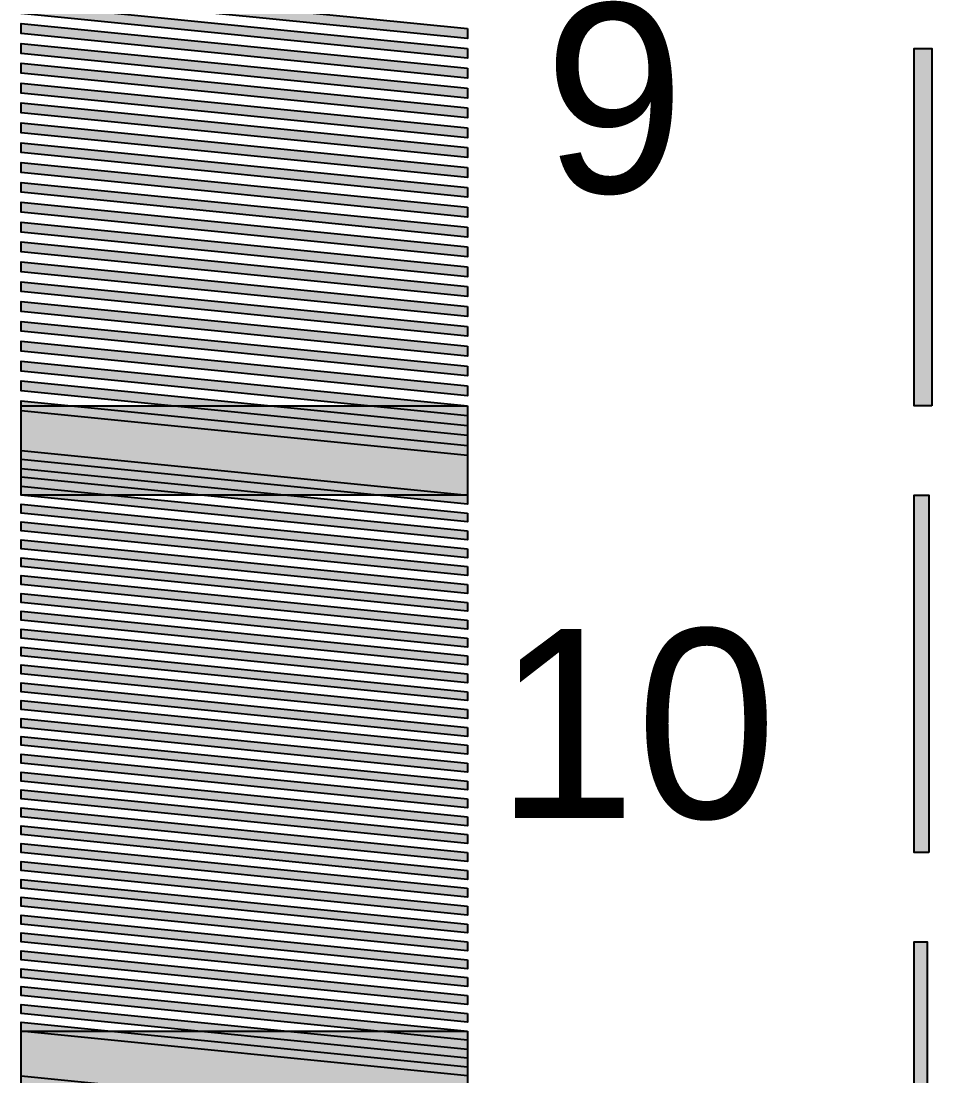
# Model space of a CAD drawing. Header units: millimetres. Extents: x 0 to 297, y 0 to 210.
# Drawn here: x 193.94 to 211.79, y 92.75 to 113.41 of the extents above; entities that cross this region are included whole.
import ezdxf

# ---------------------------------------------------------------- set-up
doc = ezdxf.new("R2010")
doc.units = ezdxf.units.MM
for name, color, linetype in [('CENTER', 7, 'Continuous'), ('LABELS', 7, 'Continuous'), ('PERIPHERY', 7, 'Continuous')]:
    doc.layers.add(name, color=color, linetype=linetype)

msp = doc.modelspace()

# ---------------------------------------------------------------- hatches: boundary and pattern name
at = {"layer": 'CENTER', "true_color": 0x000000}
h = msp.add_hatch(color=7, dxfattribs=at)
h.dxf.hatch_style = 1
h.paths.add_polyline_path([(211.792, 105.875), (211.442, 105.875), (211.442, 112.875), (211.792, 112.875), (211.792, 105.875)])
h = msp.add_hatch(color=7, dxfattribs=at)
h.dxf.hatch_style = 1
h.paths.add_polyline_path([(211.731, 97.125), (211.442, 97.125), (211.442, 104.125), (211.731, 104.125), (211.731, 97.125)])
h = msp.add_hatch(color=7, dxfattribs=at)
h.dxf.hatch_style = 1
h.paths.add_polyline_path([(211.696, 88.375), (211.442, 88.375), (211.442, 95.375), (211.696, 95.375), (211.696, 88.375)])
at = {"layer": 'PERIPHERY', "true_color": 0x000000}
h = msp.add_hatch(color=7, dxfattribs=at)
h.dxf.hatch_style = 1
h.paths.add_polyline_path([(202.692, 113.264), (202.692, 113.07), (193.942, 113.945), (193.942, 114.139), (202.692, 113.264)])
h = msp.add_hatch(color=7, dxfattribs=at)
h.dxf.hatch_style = 1
h.paths.add_polyline_path([(202.692, 112.875), (202.692, 112.681), (193.942, 113.556), (193.942, 113.75), (202.692, 112.875)])
h = msp.add_hatch(color=7, dxfattribs=at)
h.dxf.hatch_style = 1
h.paths.add_polyline_path([(202.692, 112.486), (202.692, 112.292), (193.942, 113.167), (193.942, 113.361), (202.692, 112.486)])
h = msp.add_hatch(color=7, dxfattribs=at)
h.dxf.hatch_style = 1
h.paths.add_polyline_path([(202.692, 112.097), (202.692, 111.903), (193.942, 112.778), (193.942, 112.972), (202.692, 112.097)])
h = msp.add_hatch(color=7, dxfattribs=at)
h.dxf.hatch_style = 1
h.paths.add_polyline_path([(202.692, 111.709), (202.692, 111.514), (193.942, 112.389), (193.942, 112.584), (202.692, 111.709)])
h = msp.add_hatch(color=7, dxfattribs=at)
h.dxf.hatch_style = 1
h.paths.add_polyline_path([(202.692, 111.32), (202.692, 111.125), (193.942, 112), (193.942, 112.195), (202.692, 111.32)])
h = msp.add_hatch(color=7, dxfattribs=at)
h.dxf.hatch_style = 1
h.paths.add_polyline_path([(202.692, 110.931), (202.692, 110.737), (193.942, 111.611), (193.942, 111.806), (202.692, 110.931)])
h = msp.add_hatch(color=7, dxfattribs=at)
h.dxf.hatch_style = 1
h.paths.add_polyline_path([(202.692, 110.542), (202.692, 110.348), (193.942, 111.222), (193.942, 111.417), (202.692, 110.542)])
h = msp.add_hatch(color=7, dxfattribs=at)
h.dxf.hatch_style = 1
h.paths.add_polyline_path([(202.692, 110.153), (202.692, 109.959), (193.942, 110.834), (193.942, 111.028), (202.692, 110.153)])
h = msp.add_hatch(color=7, dxfattribs=at)
h.dxf.hatch_style = 1
h.paths.add_polyline_path([(202.692, 109.764), (202.692, 109.57), (193.942, 110.445), (193.942, 110.64), (202.692, 109.764)])
h = msp.add_hatch(color=7, dxfattribs=at)
h.dxf.hatch_style = 1
h.paths.add_polyline_path([(202.692, 109.376), (202.692, 109.181), (193.942, 110.056), (193.942, 110.251), (202.692, 109.376)])
h = msp.add_hatch(color=7, dxfattribs=at)
h.dxf.hatch_style = 1
h.paths.add_polyline_path([(202.692, 108.987), (202.692, 108.792), (193.942, 109.667), (193.942, 109.862), (202.692, 108.987)])
h = msp.add_hatch(color=7, dxfattribs=at)
h.dxf.hatch_style = 1
h.paths.add_polyline_path([(202.692, 108.598), (202.692, 108.404), (193.942, 109.278), (193.942, 109.473), (202.692, 108.598)])
h = msp.add_hatch(color=7, dxfattribs=at)
h.dxf.hatch_style = 1
h.paths.add_polyline_path([(202.692, 108.209), (202.692, 108.015), (193.942, 108.889), (193.942, 109.084), (202.692, 108.209)])
h = msp.add_hatch(color=7, dxfattribs=at)
h.dxf.hatch_style = 1
h.paths.add_polyline_path([(202.692, 107.82), (202.692, 107.626), (193.942, 108.5), (193.942, 108.695), (202.692, 107.82)])
h = msp.add_hatch(color=7, dxfattribs=at)
h.dxf.hatch_style = 1
h.paths.add_polyline_path([(202.692, 107.431), (202.692, 107.237), (193.942, 108.112), (193.942, 108.306), (202.692, 107.431)])
h = msp.add_hatch(color=7, dxfattribs=at)
h.dxf.hatch_style = 1
h.paths.add_polyline_path([(202.692, 107.042), (202.692, 106.848), (193.942, 107.723), (193.942, 107.917), (202.692, 107.042)])
h = msp.add_hatch(color=7, dxfattribs=at)
h.dxf.hatch_style = 1
h.paths.add_polyline_path([(202.692, 106.654), (202.692, 106.459), (193.942, 107.334), (193.942, 107.529), (202.692, 106.654)])
h = msp.add_hatch(color=7, dxfattribs=at)
h.dxf.hatch_style = 1
h.paths.add_polyline_path([(202.692, 106.265), (202.692, 106.07), (193.942, 106.945), (193.942, 107.14), (202.692, 106.265)])
h = msp.add_hatch(color=7, dxfattribs=at)
h.dxf.hatch_style = 1
h.paths.add_polyline_path([(202.692, 105.876), (202.692, 105.681), (193.942, 106.556), (193.942, 106.751), (202.692, 105.876)])
h = msp.add_hatch(color=7, dxfattribs=at)
h.dxf.hatch_style = 1
h.paths.add_polyline_path([(202.692, 105.487), (202.692, 105.292), (193.942, 106.167), (193.942, 106.362), (202.692, 105.487)])
h = msp.add_hatch(color=7, dxfattribs=at)
h.dxf.hatch_style = 1
h.paths.add_polyline_path([(202.692, 105.098), (202.692, 104.904), (193.942, 105.779), (193.942, 105.973), (202.692, 105.098)])
h = msp.add_hatch(color=7, dxfattribs=at)
h.dxf.hatch_style = 1
h.paths.add_polyline_path([(202.692, 105.875), (202.692, 104.125), (193.942, 104.125), (193.942, 105.875), (202.692, 105.875)])
h = msp.add_hatch(color=7, dxfattribs=at)
h.dxf.hatch_style = 1
h.paths.add_polyline_path([(202.692, 104.125), (202.692, 103.95), (193.942, 104.825), (193.942, 105), (202.692, 104.125)])
h = msp.add_hatch(color=7, dxfattribs=at)
h.dxf.hatch_style = 1
h.paths.add_polyline_path([(202.692, 103.775), (202.692, 103.6), (193.942, 104.475), (193.942, 104.65), (202.692, 103.775)])
h = msp.add_hatch(color=7, dxfattribs=at)
h.dxf.hatch_style = 1
h.paths.add_polyline_path([(202.692, 103.424), (202.692, 103.25), (193.942, 104.125), (193.942, 104.3), (202.692, 103.424)])
h = msp.add_hatch(color=7, dxfattribs=at)
h.dxf.hatch_style = 1
h.paths.add_polyline_path([(202.692, 103.074), (202.692, 102.9), (193.942, 103.775), (193.942, 103.95), (202.692, 103.074)])
h = msp.add_hatch(color=7, dxfattribs=at)
h.dxf.hatch_style = 1
h.paths.add_polyline_path([(202.692, 102.725), (202.692, 102.55), (193.942, 103.424), (193.942, 103.6), (202.692, 102.725)])
h = msp.add_hatch(color=7, dxfattribs=at)
h.dxf.hatch_style = 1
h.paths.add_polyline_path([(202.692, 102.375), (202.692, 102.2), (193.942, 103.074), (193.942, 103.249), (202.692, 102.375)])
h = msp.add_hatch(color=7, dxfattribs=at)
h.dxf.hatch_style = 1
h.paths.add_polyline_path([(202.692, 102.025), (202.692, 101.85), (193.942, 102.725), (193.942, 102.9), (202.692, 102.025)])
h = msp.add_hatch(color=7, dxfattribs=at)
h.dxf.hatch_style = 1
h.paths.add_polyline_path([(202.692, 101.675), (202.692, 101.5), (193.942, 102.375), (193.942, 102.55), (202.692, 101.675)])
h = msp.add_hatch(color=7, dxfattribs=at)
h.dxf.hatch_style = 1
h.paths.add_polyline_path([(202.692, 101.325), (202.692, 101.15), (193.942, 102.025), (193.942, 102.2), (202.692, 101.325)])
h = msp.add_hatch(color=7, dxfattribs=at)
h.dxf.hatch_style = 1
h.paths.add_polyline_path([(202.692, 100.975), (202.692, 100.8), (193.942, 101.675), (193.942, 101.85), (202.692, 100.975)])
h = msp.add_hatch(color=7, dxfattribs=at)
h.dxf.hatch_style = 1
h.paths.add_polyline_path([(202.692, 100.625), (202.692, 100.45), (193.942, 101.325), (193.942, 101.5), (202.692, 100.625)])
h = msp.add_hatch(color=7, dxfattribs=at)
h.dxf.hatch_style = 1
h.paths.add_polyline_path([(202.692, 100.275), (202.692, 100.1), (193.942, 100.975), (193.942, 101.15), (202.692, 100.275)])
h = msp.add_hatch(color=7, dxfattribs=at)
h.dxf.hatch_style = 1
h.paths.add_polyline_path([(202.692, 99.925), (202.692, 99.75), (193.942, 100.625), (193.942, 100.8), (202.692, 99.925)])
h = msp.add_hatch(color=7, dxfattribs=at)
h.dxf.hatch_style = 1
h.paths.add_polyline_path([(202.692, 99.575), (202.692, 99.4), (193.942, 100.275), (193.942, 100.45), (202.692, 99.575)])
h = msp.add_hatch(color=7, dxfattribs=at)
h.dxf.hatch_style = 1
h.paths.add_polyline_path([(202.692, 99.225), (202.692, 99.05), (193.942, 99.925), (193.942, 100.1), (202.692, 99.225)])
h = msp.add_hatch(color=7, dxfattribs=at)
h.dxf.hatch_style = 1
h.paths.add_polyline_path([(202.692, 98.875), (202.692, 98.7), (193.942, 99.575), (193.942, 99.75), (202.692, 98.875)])
h = msp.add_hatch(color=7, dxfattribs=at)
h.dxf.hatch_style = 1
h.paths.add_polyline_path([(202.692, 98.525), (202.692, 98.35), (193.942, 99.225), (193.942, 99.4), (202.692, 98.525)])
h = msp.add_hatch(color=7, dxfattribs=at)
h.dxf.hatch_style = 1
h.paths.add_polyline_path([(202.692, 98.175), (202.692, 98), (193.942, 98.875), (193.942, 99.05), (202.692, 98.175)])
h = msp.add_hatch(color=7, dxfattribs=at)
h.dxf.hatch_style = 1
h.paths.add_polyline_path([(202.692, 97.825), (202.692, 97.65), (193.942, 98.525), (193.942, 98.7), (202.692, 97.825)])
h = msp.add_hatch(color=7, dxfattribs=at)
h.dxf.hatch_style = 1
h.paths.add_polyline_path([(202.692, 97.475), (202.692, 97.3), (193.942, 98.175), (193.942, 98.35), (202.692, 97.475)])
h = msp.add_hatch(color=7, dxfattribs=at)
h.dxf.hatch_style = 1
h.paths.add_polyline_path([(202.692, 97.125), (202.692, 96.95), (193.942, 97.825), (193.942, 98), (202.692, 97.125)])
h = msp.add_hatch(color=7, dxfattribs=at)
h.dxf.hatch_style = 1
h.paths.add_polyline_path([(202.692, 96.775), (202.692, 96.6), (193.942, 97.475), (193.942, 97.65), (202.692, 96.775)])
h = msp.add_hatch(color=7, dxfattribs=at)
h.dxf.hatch_style = 1
h.paths.add_polyline_path([(202.692, 96.425), (202.692, 96.25), (193.942, 97.125), (193.942, 97.3), (202.692, 96.425)])
h = msp.add_hatch(color=7, dxfattribs=at)
h.dxf.hatch_style = 1
h.paths.add_polyline_path([(202.692, 96.075), (202.692, 95.9), (193.942, 96.775), (193.942, 96.95), (202.692, 96.075)])
h = msp.add_hatch(color=7, dxfattribs=at)
h.dxf.hatch_style = 1
h.paths.add_polyline_path([(202.692, 95.725), (202.692, 95.55), (193.942, 96.425), (193.942, 96.6), (202.692, 95.725)])
h = msp.add_hatch(color=7, dxfattribs=at)
h.dxf.hatch_style = 1
h.paths.add_polyline_path([(202.692, 95.375), (202.692, 95.2), (193.942, 96.075), (193.942, 96.25), (202.692, 95.375)])
h = msp.add_hatch(color=7, dxfattribs=at)
h.dxf.hatch_style = 1
h.paths.add_polyline_path([(202.692, 95.025), (202.692, 94.85), (193.942, 95.725), (193.942, 95.9), (202.692, 95.025)])
h = msp.add_hatch(color=7, dxfattribs=at)
h.dxf.hatch_style = 1
h.paths.add_polyline_path([(202.692, 94.675), (202.692, 94.5), (193.942, 95.375), (193.942, 95.55), (202.692, 94.675)])
h = msp.add_hatch(color=7, dxfattribs=at)
h.dxf.hatch_style = 1
h.paths.add_polyline_path([(202.692, 94.325), (202.692, 94.15), (193.942, 95.025), (193.942, 95.2), (202.692, 94.325)])
h = msp.add_hatch(color=7, dxfattribs=at)
h.dxf.hatch_style = 1
h.paths.add_polyline_path([(202.692, 93.975), (202.692, 93.8), (193.942, 94.675), (193.942, 94.85), (202.692, 93.975)])
h = msp.add_hatch(color=7, dxfattribs=at)
h.dxf.hatch_style = 1
h.paths.add_polyline_path([(202.692, 93.625), (202.692, 93.45), (193.942, 94.325), (193.942, 94.5), (202.692, 93.625)])
h = msp.add_hatch(color=7, dxfattribs=at)
h.dxf.hatch_style = 1
h.paths.add_polyline_path([(202.692, 93.275), (202.692, 93.1), (193.942, 93.975), (193.942, 94.15), (202.692, 93.275)])
h = msp.add_hatch(color=7, dxfattribs=at)
h.dxf.hatch_style = 1
h.paths.add_polyline_path([(202.692, 92.925), (202.692, 92.75), (193.942, 93.625), (193.942, 93.8), (202.692, 92.925)])
h = msp.add_hatch(color=7, dxfattribs=at)
h.dxf.hatch_style = 1
h.paths.add_polyline_path([(202.692, 93.625), (202.692, 91.875), (193.942, 91.875), (193.942, 93.625), (202.692, 93.625)])
h = msp.add_hatch(color=7, dxfattribs=at)
h.dxf.hatch_style = 1
h.paths.add_polyline_path([(202.692, 91.875), (202.692, 91.656), (193.942, 92.531), (193.942, 92.75), (202.692, 91.875)])

# ---------------------------------------------------------------- linework, layer by layer
at = {"layer": 'CENTER', "color": 250}
for points in [[(211.792, 105.875), (211.442, 105.875), (211.442, 112.875), (211.792, 112.875), (211.792, 105.875)], [(211.731, 97.125), (211.442, 97.125), (211.442, 104.125), (211.731, 104.125), (211.731, 97.125)], [(211.696, 88.375), (211.442, 88.375), (211.442, 95.375), (211.696, 95.375), (211.696, 88.375)]]:
    msp.add_lwpolyline(points, close=True, dxfattribs=at)
at = {"layer": 'CENTER', "color": 250, "true_color": 0x000000}
for points in [[(211.792, 105.875), (211.792, 112.875), (211.442, 112.875)], [(211.442, 112.875), (211.442, 105.875), (211.792, 105.875)], [(211.731, 97.125), (211.731, 104.125), (211.442, 104.125)], [(211.442, 104.125), (211.442, 97.125), (211.731, 97.125)], [(211.696, 88.375), (211.696, 95.375), (211.442, 95.375)], [(211.442, 95.375), (211.442, 88.375), (211.696, 88.375)]]:
    msp.add_solid(points, dxfattribs=at)
at = {"layer": 'PERIPHERY', "color": 250}
for points in [[(202.692, 113.264), (202.692, 113.07), (193.942, 113.945), (193.942, 114.139), (202.692, 113.264)], [(202.692, 112.875), (202.692, 112.681), (193.942, 113.556), (193.942, 113.75), (202.692, 112.875)], [(202.692, 112.486), (202.692, 112.292), (193.942, 113.167), (193.942, 113.361), (202.692, 112.486)], [(202.692, 112.097), (202.692, 111.903), (193.942, 112.778), (193.942, 112.972), (202.692, 112.097)], [(202.692, 111.709), (202.692, 111.514), (193.942, 112.389), (193.942, 112.584), (202.692, 111.709)], [(202.692, 111.32), (202.692, 111.125), (193.942, 112), (193.942, 112.195), (202.692, 111.32)], [(202.692, 110.931), (202.692, 110.737), (193.942, 111.611), (193.942, 111.806), (202.692, 110.931)], [(202.692, 110.542), (202.692, 110.348), (193.942, 111.222), (193.942, 111.417), (202.692, 110.542)], [(202.692, 110.153), (202.692, 109.959), (193.942, 110.834), (193.942, 111.028), (202.692, 110.153)], [(202.692, 109.764), (202.692, 109.57), (193.942, 110.445), (193.942, 110.64), (202.692, 109.764)], [(202.692, 109.376), (202.692, 109.181), (193.942, 110.056), (193.942, 110.251), (202.692, 109.376)], [(202.692, 108.987), (202.692, 108.792), (193.942, 109.667), (193.942, 109.862), (202.692, 108.987)], [(202.692, 108.598), (202.692, 108.404), (193.942, 109.278), (193.942, 109.473), (202.692, 108.598)], [(202.692, 108.209), (202.692, 108.015), (193.942, 108.889), (193.942, 109.084), (202.692, 108.209)], [(202.692, 107.82), (202.692, 107.626), (193.942, 108.5), (193.942, 108.695), (202.692, 107.82)], [(202.692, 107.431), (202.692, 107.237), (193.942, 108.112), (193.942, 108.306), (202.692, 107.431)], [(202.692, 107.042), (202.692, 106.848), (193.942, 107.723), (193.942, 107.917), (202.692, 107.042)], [(202.692, 106.654), (202.692, 106.459), (193.942, 107.334), (193.942, 107.529), (202.692, 106.654)], [(202.692, 106.265), (202.692, 106.07), (193.942, 106.945), (193.942, 107.14), (202.692, 106.265)], [(202.692, 105.876), (202.692, 105.681), (193.942, 106.556), (193.942, 106.751), (202.692, 105.876)], [(202.692, 105.487), (202.692, 105.292), (193.942, 106.167), (193.942, 106.362), (202.692, 105.487)], [(202.692, 105.098), (202.692, 104.904), (193.942, 105.779), (193.942, 105.973), (202.692, 105.098)], [(202.692, 105.875), (202.692, 104.125), (193.942, 104.125), (193.942, 105.875), (202.692, 105.875)], [(202.692, 104.125), (202.692, 103.95), (193.942, 104.825), (193.942, 105), (202.692, 104.125)], [(202.692, 103.775), (202.692, 103.6), (193.942, 104.475), (193.942, 104.65), (202.692, 103.775)], [(202.692, 103.424), (202.692, 103.25), (193.942, 104.125), (193.942, 104.3), (202.692, 103.424)], [(202.692, 103.074), (202.692, 102.9), (193.942, 103.775), (193.942, 103.95), (202.692, 103.074)], [(202.692, 102.725), (202.692, 102.55), (193.942, 103.424), (193.942, 103.6), (202.692, 102.725)], [(202.692, 102.375), (202.692, 102.2), (193.942, 103.074), (193.942, 103.249), (202.692, 102.375)], [(202.692, 102.025), (202.692, 101.85), (193.942, 102.725), (193.942, 102.9), (202.692, 102.025)], [(202.692, 101.675), (202.692, 101.5), (193.942, 102.375), (193.942, 102.55), (202.692, 101.675)], [(202.692, 101.325), (202.692, 101.15), (193.942, 102.025), (193.942, 102.2), (202.692, 101.325)], [(202.692, 100.975), (202.692, 100.8), (193.942, 101.675), (193.942, 101.85), (202.692, 100.975)], [(202.692, 100.625), (202.692, 100.45), (193.942, 101.325), (193.942, 101.5), (202.692, 100.625)], [(202.692, 100.275), (202.692, 100.1), (193.942, 100.975), (193.942, 101.15), (202.692, 100.275)], [(202.692, 99.925), (202.692, 99.75), (193.942, 100.625), (193.942, 100.8), (202.692, 99.925)], [(202.692, 99.575), (202.692, 99.4), (193.942, 100.275), (193.942, 100.45), (202.692, 99.575)], [(202.692, 99.225), (202.692, 99.05), (193.942, 99.925), (193.942, 100.1), (202.692, 99.225)], [(202.692, 98.875), (202.692, 98.7), (193.942, 99.575), (193.942, 99.75), (202.692, 98.875)], [(202.692, 98.525), (202.692, 98.35), (193.942, 99.225), (193.942, 99.4), (202.692, 98.525)], [(202.692, 98.175), (202.692, 98), (193.942, 98.875), (193.942, 99.05), (202.692, 98.175)], [(202.692, 97.825), (202.692, 97.65), (193.942, 98.525), (193.942, 98.7), (202.692, 97.825)], [(202.692, 97.475), (202.692, 97.3), (193.942, 98.175), (193.942, 98.35), (202.692, 97.475)], [(202.692, 97.125), (202.692, 96.95), (193.942, 97.825), (193.942, 98), (202.692, 97.125)], [(202.692, 96.775), (202.692, 96.6), (193.942, 97.475), (193.942, 97.65), (202.692, 96.775)], [(202.692, 96.425), (202.692, 96.25), (193.942, 97.125), (193.942, 97.3), (202.692, 96.425)], [(202.692, 96.075), (202.692, 95.9), (193.942, 96.775), (193.942, 96.95), (202.692, 96.075)], [(202.692, 95.725), (202.692, 95.55), (193.942, 96.425), (193.942, 96.6), (202.692, 95.725)], [(202.692, 95.375), (202.692, 95.2), (193.942, 96.075), (193.942, 96.25), (202.692, 95.375)], [(202.692, 95.025), (202.692, 94.85), (193.942, 95.725), (193.942, 95.9), (202.692, 95.025)], [(202.692, 94.675), (202.692, 94.5), (193.942, 95.375), (193.942, 95.55), (202.692, 94.675)], [(202.692, 94.325), (202.692, 94.15), (193.942, 95.025), (193.942, 95.2), (202.692, 94.325)], [(202.692, 93.975), (202.692, 93.8), (193.942, 94.675), (193.942, 94.85), (202.692, 93.975)], [(202.692, 93.625), (202.692, 93.45), (193.942, 94.325), (193.942, 94.5), (202.692, 93.625)], [(202.692, 93.275), (202.692, 93.1), (193.942, 93.975), (193.942, 94.15), (202.692, 93.275)], [(202.692, 92.925), (202.692, 92.75), (193.942, 93.625), (193.942, 93.8), (202.692, 92.925)], [(202.692, 93.625), (202.692, 91.875), (193.942, 91.875), (193.942, 93.625), (202.692, 93.625)], [(202.692, 91.875), (202.692, 91.656), (193.942, 92.531), (193.942, 92.75), (202.692, 91.875)]]:
    msp.add_lwpolyline(points, close=True, dxfattribs=at)
at = {"layer": 'PERIPHERY', "color": 250, "true_color": 0x000000}
for points in [[(202.692, 113.264), (193.942, 114.139), (193.942, 113.945)], [(193.942, 113.945), (202.692, 113.07), (202.692, 113.264)], [(202.692, 112.875), (193.942, 113.75), (193.942, 113.556)], [(193.942, 113.556), (202.692, 112.681), (202.692, 112.875)], [(202.692, 112.486), (193.942, 113.361), (193.942, 113.167)], [(193.942, 113.167), (202.692, 112.292), (202.692, 112.486)], [(202.692, 112.097), (193.942, 112.972), (193.942, 112.778)], [(193.942, 112.778), (202.692, 111.903), (202.692, 112.097)], [(202.692, 111.709), (193.942, 112.584), (193.942, 112.389)], [(193.942, 112.389), (202.692, 111.514), (202.692, 111.709)], [(202.692, 111.32), (193.942, 112.195), (193.942, 112)], [(193.942, 112), (202.692, 111.125), (202.692, 111.32)], [(202.692, 110.931), (193.942, 111.806), (193.942, 111.611)], [(193.942, 111.611), (202.692, 110.737), (202.692, 110.931)], [(202.692, 110.542), (193.942, 111.417), (193.942, 111.222)], [(193.942, 111.222), (202.692, 110.348), (202.692, 110.542)], [(202.692, 110.153), (193.942, 111.028), (193.942, 110.834)], [(193.942, 110.834), (202.692, 109.959), (202.692, 110.153)], [(202.692, 109.764), (193.942, 110.64), (193.942, 110.445)], [(193.942, 110.445), (202.692, 109.57), (202.692, 109.764)], [(202.692, 109.376), (193.942, 110.251), (193.942, 110.056)], [(193.942, 110.056), (202.692, 109.181), (202.692, 109.376)], [(202.692, 108.987), (193.942, 109.862), (193.942, 109.667)], [(193.942, 109.667), (202.692, 108.792), (202.692, 108.987)], [(202.692, 108.598), (193.942, 109.473), (193.942, 109.278)], [(193.942, 109.278), (202.692, 108.404), (202.692, 108.598)], [(202.692, 108.209), (193.942, 109.084), (193.942, 108.889)], [(193.942, 108.889), (202.692, 108.015), (202.692, 108.209)], [(202.692, 107.82), (193.942, 108.695), (193.942, 108.5)], [(193.942, 108.5), (202.692, 107.626), (202.692, 107.82)], [(202.692, 107.431), (193.942, 108.306), (193.942, 108.112)], [(193.942, 108.112), (202.692, 107.237), (202.692, 107.431)], [(202.692, 107.042), (193.942, 107.917), (193.942, 107.723)], [(193.942, 107.723), (202.692, 106.848), (202.692, 107.042)], [(202.692, 106.654), (193.942, 107.529), (193.942, 107.334)], [(193.942, 107.334), (202.692, 106.459), (202.692, 106.654)], [(202.692, 106.265), (193.942, 107.14), (193.942, 106.945)], [(193.942, 106.945), (202.692, 106.07), (202.692, 106.265)], [(202.692, 105.876), (193.942, 106.751), (193.942, 106.556)], [(193.942, 106.556), (202.692, 105.681), (202.692, 105.876)], [(202.692, 105.487), (193.942, 106.362), (193.942, 106.167)], [(193.942, 106.167), (202.692, 105.292), (202.692, 105.487)], [(202.692, 105.098), (193.942, 105.973), (193.942, 105.779)], [(202.692, 105.875), (193.942, 105.875), (193.942, 104.125)], [(193.942, 104.125), (202.692, 104.125), (202.692, 105.875)], [(193.942, 105.779), (202.692, 104.904), (202.692, 105.098)], [(202.692, 104.125), (193.942, 105), (193.942, 104.825)], [(193.942, 104.825), (202.692, 103.95), (202.692, 104.125)], [(202.692, 103.775), (193.942, 104.65), (193.942, 104.475)], [(193.942, 104.475), (202.692, 103.6), (202.692, 103.775)], [(202.692, 103.424), (193.942, 104.3), (193.942, 104.125)], [(193.942, 104.125), (202.692, 103.25), (202.692, 103.424)], [(202.692, 103.074), (193.942, 103.95), (193.942, 103.775)], [(193.942, 103.775), (202.692, 102.9), (202.692, 103.074)], [(202.692, 102.725), (193.942, 103.6), (193.942, 103.424)], [(193.942, 103.424), (202.692, 102.55), (202.692, 102.725)], [(202.692, 102.375), (193.942, 103.249), (193.942, 103.074)], [(193.942, 103.074), (202.692, 102.2), (202.692, 102.375)], [(202.692, 102.025), (193.942, 102.9), (193.942, 102.725)], [(193.942, 102.725), (202.692, 101.85), (202.692, 102.025)], [(202.692, 101.675), (193.942, 102.55), (193.942, 102.375)], [(193.942, 102.375), (202.692, 101.5), (202.692, 101.675)], [(202.692, 101.325), (193.942, 102.2), (193.942, 102.025)], [(193.942, 102.025), (202.692, 101.15), (202.692, 101.325)], [(202.692, 100.975), (193.942, 101.85), (193.942, 101.675)], [(193.942, 101.675), (202.692, 100.8), (202.692, 100.975)], [(202.692, 100.625), (193.942, 101.5), (193.942, 101.325)], [(193.942, 101.325), (202.692, 100.45), (202.692, 100.625)], [(202.692, 100.275), (193.942, 101.15), (193.942, 100.975)], [(193.942, 100.975), (202.692, 100.1), (202.692, 100.275)], [(202.692, 99.925), (193.942, 100.8), (193.942, 100.625)], [(193.942, 100.625), (202.692, 99.75), (202.692, 99.925)], [(202.692, 99.575), (193.942, 100.45), (193.942, 100.275)], [(193.942, 100.275), (202.692, 99.4), (202.692, 99.575)], [(202.692, 99.225), (193.942, 100.1), (193.942, 99.925)], [(193.942, 99.925), (202.692, 99.05), (202.692, 99.225)], [(202.692, 98.875), (193.942, 99.75), (193.942, 99.575)], [(193.942, 99.575), (202.692, 98.7), (202.692, 98.875)], [(202.692, 98.525), (193.942, 99.4), (193.942, 99.225)], [(193.942, 99.225), (202.692, 98.35), (202.692, 98.525)], [(202.692, 98.175), (193.942, 99.05), (193.942, 98.875)], [(193.942, 98.875), (202.692, 98), (202.692, 98.175)], [(202.692, 97.825), (193.942, 98.7), (193.942, 98.525)], [(193.942, 98.525), (202.692, 97.65), (202.692, 97.825)], [(202.692, 97.475), (193.942, 98.35), (193.942, 98.175)], [(193.942, 98.175), (202.692, 97.3), (202.692, 97.475)], [(202.692, 97.125), (193.942, 98), (193.942, 97.825)], [(193.942, 97.825), (202.692, 96.95), (202.692, 97.125)], [(202.692, 96.775), (193.942, 97.65), (193.942, 97.475)], [(193.942, 97.475), (202.692, 96.6), (202.692, 96.775)], [(202.692, 96.425), (193.942, 97.3), (193.942, 97.125)], [(193.942, 97.125), (202.692, 96.25), (202.692, 96.425)], [(202.692, 96.075), (193.942, 96.95), (193.942, 96.775)], [(193.942, 96.775), (202.692, 95.9), (202.692, 96.075)], [(202.692, 95.725), (193.942, 96.6), (193.942, 96.425)], [(193.942, 96.425), (202.692, 95.55), (202.692, 95.725)], [(202.692, 95.375), (193.942, 96.25), (193.942, 96.075)], [(193.942, 96.075), (202.692, 95.2), (202.692, 95.375)], [(202.692, 95.025), (193.942, 95.9), (193.942, 95.725)], [(193.942, 95.725), (202.692, 94.85), (202.692, 95.025)], [(202.692, 94.675), (193.942, 95.55), (193.942, 95.375)], [(193.942, 95.375), (202.692, 94.5), (202.692, 94.675)], [(202.692, 94.325), (193.942, 95.2), (193.942, 95.025)], [(193.942, 95.025), (202.692, 94.15), (202.692, 94.325)], [(202.692, 93.975), (193.942, 94.85), (193.942, 94.675)], [(193.942, 94.675), (202.692, 93.8), (202.692, 93.975)], [(202.692, 93.625), (193.942, 94.5), (193.942, 94.325)], [(193.942, 94.325), (202.692, 93.45), (202.692, 93.625)], [(202.692, 93.275), (193.942, 94.15), (193.942, 93.975)], [(193.942, 93.975), (202.692, 93.1), (202.692, 93.275)], [(202.692, 92.925), (193.942, 93.8), (193.942, 93.625)], [(202.692, 93.625), (193.942, 93.625), (193.942, 91.875)], [(193.942, 91.875), (202.692, 91.875), (202.692, 93.625)], [(193.942, 93.625), (202.692, 92.75), (202.692, 92.925)], [(202.692, 91.875), (193.942, 92.75), (193.942, 92.531)]]:
    msp.add_solid(points, dxfattribs=at)

# ---------------------------------------------------------------- texts
at = {"layer": 'LABELS', "color": 250}
for s, height, p in [('9', 3.704, (204.191, 110.049)), ('10', 3.7042, (203.241, 97.799))]:
    msp.add_text(s, height=height, dxfattribs=at).set_placement(p)

doc.saveas('drawing.dxf')
